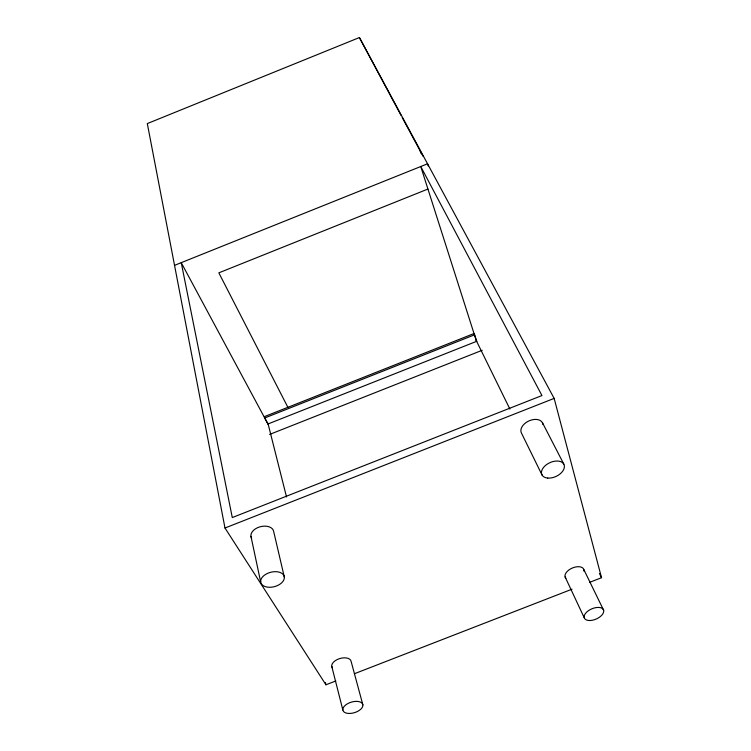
<?xml version="1.0" encoding="UTF-8"?>
<svg xmlns="http://www.w3.org/2000/svg" width="751" height="751" viewBox="0 0 751 751"><rect width="100%" height="100%" fill="white"/><g stroke="black" fill="none" stroke-linecap="round" stroke-linejoin="round"><path stroke-width="1.13" d="M589.507 582.391L601.532 577.716L554.154 398.396L359.41 37.55L147.309 123.577L224.99 528.019L325.953 684.79L335.8 680.969M174.542 265.356L427.544 163.793L428.211 165.943M427.939 189.045L218.832 272.848L287.886 407.314M264.718 417.988L474.632 334.786L476.707 341.301L267.966 423.996L264.718 417.988L264.38 416.636L474.012 333.528L474.632 334.786M269.618 434.435L482.255 350.257M224.99 528.019L554.154 398.396M354.388 673.741L572.009 589.188M401.109 115.513L359.41 37.55M402.217 117.578L423.085 156.283M542.41 422.635L563.841 464.174M599.448 573.539L601.532 577.716M476.096 340.053L476.707 341.301M509.882 409.042L476.265 340.588L420.748 166.515L541.95 395.552L232.284 517.561L181.244 262.672L267.966 423.996M542.072 475.054L521.523 433.205A11.706 7.585 -25.2 0 1 529.652 420.607A11.706 7.585 -25.2 0 1 542.982 424.54M583.865 569.624L603.644 610.244A10.43 5.567 -23.3 0 1 590.342 620.514A10.43 5.567 -23.3 0 1 587.798 611.154A10.43 5.567 -23.3 0 1 603.644 610.244M565.109 576.928L584.231 617.763M420.016 150.576L421.264 153.702M362.874 704.879A10.354 5.492 -16.8 0 0 347.197 703.931A10.354 5.492 -16.8 0 0 348.511 713.441A10.354 5.492 -16.8 0 0 362.874 704.879L351.13 661.471A10.016 5.586 -16.6 0 0 339.311 658.702A10.016 5.586 -16.6 0 0 332.317 667.705M331.754 666.353L342.86 710.024M267.9 423.142L286.535 496.965M325.399 682.518L325.953 684.79M284.31 576.993A12.091 7.426 -14.6 0 0 265.751 574.308A12.091 7.426 -14.6 0 0 267.422 587.132A12.091 7.426 -14.6 0 0 284.31 576.993L273.693 531.586A11.631 7.463 -14.3 0 0 259.762 526.873A11.631 7.463 -14.3 0 0 251.632 538.167M250.947 536.327L260.691 582.063M565.85 578.204A10.082 5.651 -23.5 0 1 572.882 567.794A10.082 5.651 -23.5 0 1 583.949 571.164M547.761 478.077A12.176 7.548 -24.9 0 0 564.395 466.08A12.176 7.548 -24.9 0 0 546.615 464.55A12.176 7.548 -24.9 0 0 547.761 478.077"/></g></svg>
